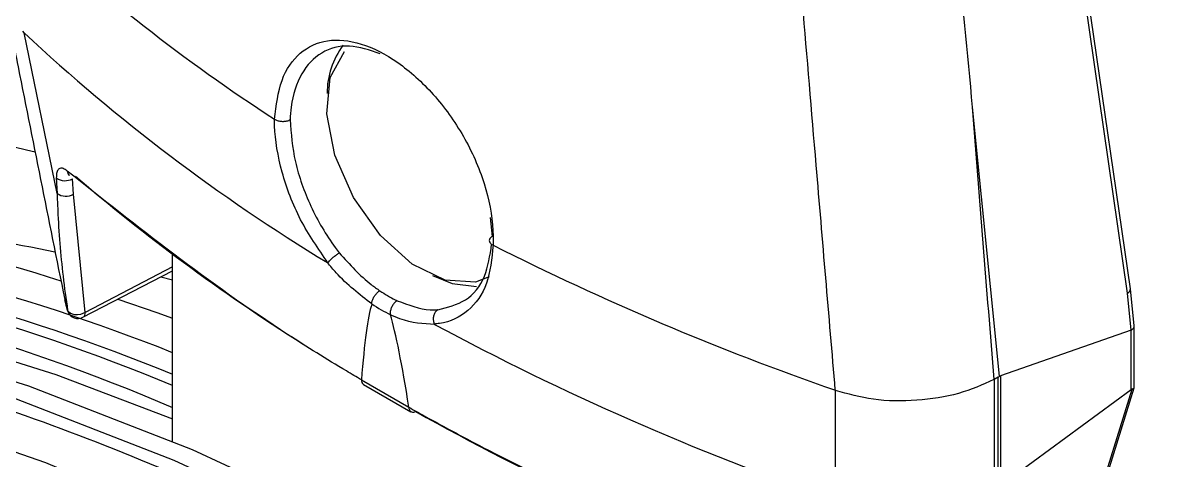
# Model space of a CAD drawing. Extents: x 16.5 to 113.1, y 4.4 to 84.5.
# Drawn here: x 26.148 to 27.204, y 13.945 to 14.352 of the extents above; entities that cross this region are included whole.
import ezdxf

# ---------------------------------------------------------------- set-up
doc = ezdxf.new("R2010")
doc.units = 0
doc.header["$MEASUREMENT"] = 0
doc.layers.add('OBJECT', color=7, linetype='CONTINUOUS')

msp = doc.modelspace()

# ---------------------------------------------------------------- linework, layer by layer
at = {"layer": 'OBJECT'}
for p, q in [((27.1738, 14.1007), (27.1239, 14.4455)), ((27.1764, 14.1048), (27.1264, 14.4498)), ((26.1498, 14.3425), (26.1483, 14.3443)), ((26.1802, 14.1933), (26.1498, 14.3425)), ((27.0296, 14.2735), (27.0547, 14.0235)), ((26.382, 14.2624), (26.382, 14.2624)), ((26.1795, 14.2078), (26.1802, 14.1933)), ((26.1953, 14.1926), (26.1946, 14.207)), ((26.2063, 14.0829), (26.1953, 14.1926)), ((26.5842, 14.1534), (26.5825, 14.171)), ((26.2874, 13.9629), (26.2874, 14.137)), ((26.5848, 14.1453), (26.5848, 14.1453)), ((26.2042, 14.0783), (26.2874, 14.1216)), ((26.2874, 14.1251), (26.2063, 14.0829)), ((26.2766, 14.1159), (26.2874, 14.1131)), ((27.1798, 14.0705), (27.1764, 14.1047)), ((26.19, 14.0848), (26.1874, 14.0946)), ((27.1772, 14.0665), (27.1738, 14.1007)), ((26.19, 14.0848), (26.1903, 14.0836)), ((26.4722, 14.0907), (26.4722, 14.0907)), ((26.4894, 14.0808), (26.4894, 14.0808)), ((27.1771, 14.0664), (27.0557, 14.0238)), ((27.1771, 14.0111), (27.1771, 14.0664)), ((27.1798, 14.0128), (27.1798, 14.0702)), ((26.4626, 14.0202), (26.5066, 13.9948)), ((26.4626, 14.0202), (26.4626, 14.0202)), ((27.0535, 14.0227), (27.0499, 14.0206)), ((27.0499, 14.0206), (27.0499, 13.9185)), ((27.0535, 13.9207), (27.0535, 14.0227)), ((27.0557, 14.0238), (27.0557, 13.9221)), ((26.4647, 14.016), (26.5086, 13.9906)), ((26.9027, 14.0104), (26.9025, 14.0105)), ((26.9027, 13.9087), (26.9027, 14.0104)), ((27.0557, 13.9221), (27.1771, 14.0111)), ((27.1098, 13.7909), (27.178, 14.0116)), ((27.1099, 13.7867), (27.1798, 14.0127)), ((26.5066, 13.9948), (26.5066, 13.9948))]:
    msp.add_line(p, q, dxfattribs=at)
at = {"layer": 'OBJECT', "flags": 128}
for points in [[(26.5811, 14.1159), (26.5684, 14.1111), (26.5404, 14.1127), (26.5098, 14.1277), (26.4803, 14.1544), (26.4554, 14.1895), (26.4381, 14.2288), (26.4305, 14.2675), (26.4336, 14.301), (26.4469, 14.3252)], [(25.3355, 14.119), (25.466, 14.1347), (25.6013, 14.1379), (25.7409, 14.1284), (25.8841, 14.1064), (26.0303, 14.0719), (26.1791, 14.0251), (26.2874, 13.9839)], [(27.6931, 12.8786), (27.6534, 12.9242), (27.5129, 13.0776), (27.3686, 13.2225), (27.2213, 13.3584), (27.0714, 13.4847), (26.9195, 13.6008), (26.7664, 13.7064), (26.6127, 13.8008), (26.459, 13.8839), (26.3059, 13.9551), (26.1541, 14.0142), (26.0042, 14.061), (25.8568, 14.0953), (25.7125, 14.1169), (25.572, 14.1258), (25.4359, 14.1218), (25.3046, 14.1051)], [(27.6931, 12.8489), (27.6364, 12.9144), (27.4959, 13.0678), (27.3517, 13.2127), (27.2043, 13.3486), (27.0544, 13.4749), (26.9026, 13.591), (26.7495, 13.6966), (26.5957, 13.791), (26.442, 13.8741), (26.2889, 13.9453), (26.1371, 14.0044), (25.9872, 14.0512), (25.8398, 14.0855), (25.6956, 14.1071), (25.5551, 14.116), (25.4189, 14.112), (25.2876, 14.0953)], [(26.5285, 14.1171), (26.5469, 14.1096), (26.5696, 14.107)], [(26.2365, 14.0951), (26.2727, 14.0827), (26.2874, 14.0775)], [(26.2063, 14.0829), (26.2042, 14.0817), (26.2018, 14.0809), (26.1992, 14.0805), (26.1967, 14.0806), (26.1944, 14.0811), (26.1924, 14.082), (26.1909, 14.0833), (26.19, 14.0848)], [(25.1718, 14.0415), (25.3011, 14.0668), (25.4359, 14.079), (25.5754, 14.078), (25.7192, 14.0638), (25.8666, 14.0366), (26.0169, 13.9964), (26.1695, 13.9433), (26.3238, 13.8777), (26.4792, 13.7999), (26.6348, 13.71), (26.7901, 13.6086), (26.9444, 13.496), (27.0971, 13.3728), (27.2474, 13.2394), (27.3947, 13.0965), (27.5385, 12.9447), (27.6781, 12.7846), (27.6931, 12.7665)]]:
    msp.add_lwpolyline(points, dxfattribs=at)
at = {"layer": 'OBJECT'}
for centre, radius, start, end in [((27.2888, 15.6575), 1.664, 226.7346, 236.9758), ((25.845, 11.5152), 3.1586, 54.4029, 65.6025), ((27.3188, 15.592), 1.7111, 226.9045, 238.7521), ((26.5047, 14.2865), 0.0739, 142.9122, 180.1923), ((26.1952, 14.2144), 0.00558, 181.4929, 228.8798), ((26.1877, 14.2192), 0.014, 234.5018, 299.6947), ((25.674, 12.5459), 1.6469, 71.9645, 98.7588), ((26.1884, 14.2048), 0.014, 234.4988, 299.6953), ((25.6341, 12.4098), 1.7613, 68.2261, 97.9894), ((25.8392, 12.503), 1.6706, 78.2944, 86.6561), ((25.6111, 12.3815), 1.7774, 67.6319, 97.5431), ((25.6004, 12.3708), 1.7819, 67.3206, 97.5202), ((25.579, 12.3494), 1.791, 66.6969, 97.4742), ((27.7611, 16.4756), 2.6103, 243.2151, 250.798), ((26.1996, 14.0872), 0.01, 201.2354, 297.4651), ((26.2017, 14.0822), 0.00465, 302.8181, 8.373), ((27.74, 16.3215), 2.5543, 241.7407, 250.8077), ((25.4331, 12.0795), 1.9215, 63.8342, 89.7341)]:
    msp.add_arc(centre, radius, start, end, dxfattribs=at)
for centre, major_axis, ratio, start_param, end_param in [((28.8619, 11.3828), (-1.5893, 16.547), 0.094708, 1.386105, 1.401617), ((28.0633, 14.7523), (2.2222, -0.1551), 0.524922, 3.753416, 3.909825), ((27.1664, 14.1035), (0.00993, 0.00122), 0.518445, 5.484707, 6.294575), ((27.2895, -2.6563), (-0.8109, 16.7566), 0.01214, 0.033306, 0.097268), ((26.4754, 14.1989), (-0.077, 0.1206), 0.545295, 2.24654, 2.417366), ((27.2895, -2.6563), (-0.8109, 16.7566), 0.01214, 6.170289, 6.234251), ((27.1698, 14.1369), (-0.0071, 0.0706), 0.099986, 3.165821, 3.192001), ((27.1698, 14.0698), (0.01, 0.0005), 0.541019, 5.523122, 6.310211), ((26.965, 14.8676), (-0.0807, 0.8484), 0.104683, 3.186063, 3.189403), ((26.9687, 14.8697), (-0.0807, 0.8484), 0.104683, 3.189403, 3.202494), ((26.9687, 14.8703), (-0.085, 0.847), 0.099986, 3.152732, 3.165821), ((27.1698, 13.9846), (0.0087, 0.027), 0.181828, 0.106226, 0.246827), ((28.0633, 14.7523), (2.2222, -0.1551), 0.524922, 3.977578, 4.173815)]:
    msp.add_ellipse(centre, major_axis=major_axis, ratio=ratio, start_param=start_param, end_param=end_param, dxfattribs=at)
for points, knots in [([(26.9744, 14.8897), (26.9748, 14.8847), (26.9769, 14.8598), (26.9858, 14.7554), (27.003, 14.5546), (27.0201, 14.3745), (27.0296, 14.2735)], [0, 0, 0, 0, 0.024148, 0.120739, 0.507103, 1, 1, 1, 1]), ([(26.1316, 14.3747), (26.1357, 14.3534), (26.1544, 14.2577), (26.1737, 14.1622), (26.1887, 14.0879)], [0, 0, 0, 0, 0.22164, 1, 1, 1, 1]), ([(26.9025, 14.0105), (26.8966, 14.0801), (26.8864, 14.2), (26.8763, 14.32), (26.8721, 14.3702)], [0, 0, 0, 0, 0.581449, 1, 1, 1, 1]), ([(26.382, 14.2624), (26.3836, 14.2751), (26.3868, 14.3006), (26.4046, 14.3258), (26.4302, 14.3378), (26.462, 14.3346), (26.4966, 14.317), (26.5302, 14.2868), (26.5587, 14.2472), (26.5783, 14.2029), (26.5851, 14.168), (26.5848, 14.1499), (26.5848, 14.1453)], [0, 0, 0, 0, 0.106547, 0.213092, 0.319763, 0.426916, 0.534499, 0.642267, 0.74996, 0.857311, 0.964156, 1, 1, 1, 1]), ([(26.4801, 14.3232), (26.4704, 14.3265), (26.4502, 14.3331), (26.4247, 14.3259), (26.4058, 14.3063), (26.3979, 14.2821), (26.3967, 14.2658), (26.3964, 14.2618)], [0, 0, 0, 0, 0.221643, 0.455581, 0.689564, 0.923447, 1, 1, 1, 1]), ([(25.7373, 14.2677), (25.7957, 14.2688), (25.9126, 14.2711), (26.0548, 14.2569), (26.1389, 14.237), (26.1598, 14.232)], [0, 0, 0, 0, 0.428824, 0.857649, 1, 1, 1, 1]), ([(26.382, 14.2624), (26.3828, 14.2619), (26.3845, 14.261), (26.3877, 14.2604), (26.3911, 14.2603), (26.394, 14.2608), (26.3957, 14.2614), (26.3963, 14.2618), (26.3964, 14.2618)], [0, 0, 0, 0, 0.208439, 0.416878, 0.625338, 0.833869, 0.967125, 1, 1, 1, 1]), ([(26.4316, 14.129), (26.4226, 14.142), (26.4045, 14.1681), (26.3876, 14.2135), (26.3822, 14.245), (26.382, 14.2603), (26.382, 14.2624)], [0, 0, 0, 0, 0.315107, 0.632944, 0.949791, 1, 1, 1, 1]), ([(26.3964, 14.2618), (26.3974, 14.249), (26.3994, 14.2233), (26.4146, 14.181), (26.4308, 14.1529), (26.4408, 14.1398), (26.4421, 14.1381)], [0, 0, 0, 0, 0.31781, 0.635605, 0.953792, 1, 1, 1, 1]), ([(26.1897, 14.2142), (26.1884, 14.2151), (26.1859, 14.2169), (26.1827, 14.217), (26.1804, 14.2149), (26.1795, 14.2115), (26.1795, 14.2088), (26.1795, 14.2078)], [0, 0, 0, 0, 0.2190626, 0.4380204, 0.6592172, 0.8799982, 1, 1, 1, 1]), ([(26.4626, 14.0202), (26.458, 14.0229), (26.4348, 14.0367), (26.3355, 14.0982), (26.2548, 14.1624), (26.1897, 14.2142)], [0, 0, 0, 0, 0.0456532, 0.2282935, 1, 1, 1, 1]), ([(26.1909, 14.2106), (26.1909, 14.2107), (26.1909, 14.2107), (26.1914, 14.2103), (26.1915, 14.2101)], [0, 0, 0, 0, 0.629447, 1, 1, 1, 1]), ([(26.1802, 14.1933), (26.1804, 14.1881), (26.1814, 14.1621), (26.1842, 14.1255), (26.1885, 14.0953), (26.19, 14.0848)], [0, 0, 0, 0, 0.139683, 0.698663, 1, 1, 1, 1]), ([(26.5842, 14.1534), (26.584, 14.1534), (26.5834, 14.153), (26.5823, 14.1521), (26.5813, 14.1505), (26.5813, 14.1486), (26.5824, 14.1467), (26.584, 14.1458), (26.5848, 14.1453)], [0, 0, 0, 0, 0.032875, 0.166131, 0.374662, 0.583122, 0.791561, 1, 1, 1, 1]), ([(26.4316, 14.129), (26.432, 14.1296), (26.433, 14.1308), (26.4352, 14.133), (26.4378, 14.1352), (26.44, 14.1368), (26.4414, 14.1377), (26.4419, 14.138), (26.4421, 14.1381)], [0, 0, 0, 0, 0.214954, 0.429908, 0.644864, 0.859841, 0.951441, 1, 1, 1, 1]), ([(26.4421, 14.1381), (26.4518, 14.1274), (26.4639, 14.114), (26.4771, 14.1048), (26.4798, 14.1029)], [0, 0, 0, 0, 0.796377, 1, 1, 1, 1]), ([(26.5848, 14.1453), (26.5836, 14.1328), (26.5812, 14.1079), (26.5628, 14.0826), (26.5436, 14.0734), (26.5319, 14.0722), (26.5302, 14.072)], [0, 0, 0, 0, 0.315568, 0.631102, 0.947588, 1, 1, 1, 1]), ([(26.5336, 14.0853), (26.5426, 14.0875), (26.5606, 14.0919), (26.5786, 14.114), (26.582, 14.1357), (26.5835, 14.1462)], [0, 0, 0, 0, 0.341116, 0.682227, 1, 1, 1, 1]), ([(26.4312, 14.129), (26.4312, 14.129), (26.4313, 14.129), (26.4315, 14.1289), (26.4316, 14.1289), (26.4316, 14.129), (26.4316, 14.129)], [0, 0, 0, 0, 0.344886, 0.69197, 0.859659, 1, 1, 1, 1]), ([(26.4722, 14.0907), (26.4609, 14.0996), (26.4465, 14.1107), (26.4338, 14.1259), (26.4312, 14.129)], [0, 0, 0, 0, 0.79181, 1, 1, 1, 1]), ([(27.6931, 12.8324), (27.6223, 12.9138), (27.4717, 13.0869), (27.227, 13.3213), (26.9656, 13.5375), (26.6994, 13.7218), (26.4318, 13.8728), (26.1663, 13.987), (25.9061, 14.0646), (25.6642, 14.1021), (25.4413, 14.1059), (25.3087, 14.0828), (25.2424, 14.0713)], [0, 0, 0, 0, 0.091855, 0.195255, 0.298654, 0.402383, 0.505783, 0.609182, 0.712911, 0.816311, 0.908155, 1, 1, 1, 1]), ([(26.4722, 14.0907), (26.4723, 14.0916), (26.4725, 14.0934), (26.4738, 14.0965), (26.4756, 14.0993), (26.4774, 14.1012), (26.4788, 14.1023), (26.4794, 14.1027), (26.4798, 14.1029)], [0, 0, 0, 0, 0.20994, 0.419876, 0.629821, 0.839759, 0.898245, 1, 1, 1, 1]), ([(26.4798, 14.1029), (26.4845, 14.0999), (26.4899, 14.0966), (26.4952, 14.094), (26.4958, 14.0937)], [0, 0, 0, 0, 0.886118, 1, 1, 1, 1]), ([(26.4958, 14.0937), (26.4954, 14.0934), (26.4948, 14.0931), (26.4934, 14.0919), (26.4918, 14.09), (26.4903, 14.087), (26.4893, 14.0837), (26.4894, 14.0817), (26.4894, 14.0808)], [0, 0, 0, 0, 0.101755, 0.160241, 0.370179, 0.580124, 0.79006, 1, 1, 1, 1]), ([(26.4958, 14.0937), (26.5063, 14.0898), (26.5195, 14.0848), (26.5312, 14.0852), (26.5336, 14.0853)], [0, 0, 0, 0, 0.796377, 1, 1, 1, 1]), ([(26.5336, 14.0853), (26.5334, 14.0852), (26.5329, 14.0849), (26.5317, 14.0838), (26.5303, 14.0818), (26.5294, 14.0787), (26.5292, 14.0752), (26.5299, 14.0731), (26.5302, 14.072)], [0, 0, 0, 0, 0.048559, 0.140159, 0.355136, 0.570092, 0.785046, 1, 1, 1, 1]), ([(26.5306, 14.0716), (26.5201, 14.0722), (26.5068, 14.0729), (26.4924, 14.0794), (26.4894, 14.0808)], [0, 0, 0, 0, 0.791837, 1, 1, 1, 1]), ([(26.5302, 14.072), (26.5302, 14.072), (26.5303, 14.0719), (26.5304, 14.0718), (26.5305, 14.0717), (26.5306, 14.0717), (26.5306, 14.0716)], [0, 0, 0, 0, 0.159853, 0.363916, 0.750553, 1, 1, 1, 1]), ([(26.4626, 14.0202), (26.4627, 14.0193), (26.463, 14.0177), (26.4639, 14.0163), (26.4646, 14.0161), (26.4647, 14.0161)], [0, 0, 0, 0, 0.461523, 0.923057, 1, 1, 1, 1]), ([(27.0496, 14.0205), (27.0391, 14.0157), (27.0181, 14.0063), (26.9782, 14.0001), (26.9378, 14.0004), (26.9142, 14.0071), (26.9027, 14.0104)], [0, 0, 0, 0, 0.253584, 0.507165, 0.760848, 1, 1, 1, 1]), ([(27.1797, 14.0128), (27.1798, 14.0128), (27.1799, 14.0126), (27.1793, 14.012), (27.1783, 14.0117), (27.178, 14.0116)], [0, 0, 0, 0, 0.116965, 0.672334, 1, 1, 1, 1]), ([(26.5066, 13.9948), (26.5114, 13.9921), (26.5354, 13.9787), (26.6425, 13.9209), (26.7566, 13.8727), (26.8488, 13.8337)], [0, 0, 0, 0, 0.0456532, 0.2282935, 1, 1, 1, 1]), ([(26.5066, 13.9948), (26.5067, 13.9939), (26.507, 13.9922), (26.5083, 13.9906), (26.5101, 13.99), (26.5118, 13.9903), (26.5128, 13.9907), (26.513, 13.9908)], [0, 0, 0, 0, 0.2359137, 0.4718336, 0.7077527, 0.9254093, 1, 1, 1, 1])]:
    msp.add_open_spline(points, degree=3, knots=knots, dxfattribs=at)

doc.saveas('drawing.dxf')
